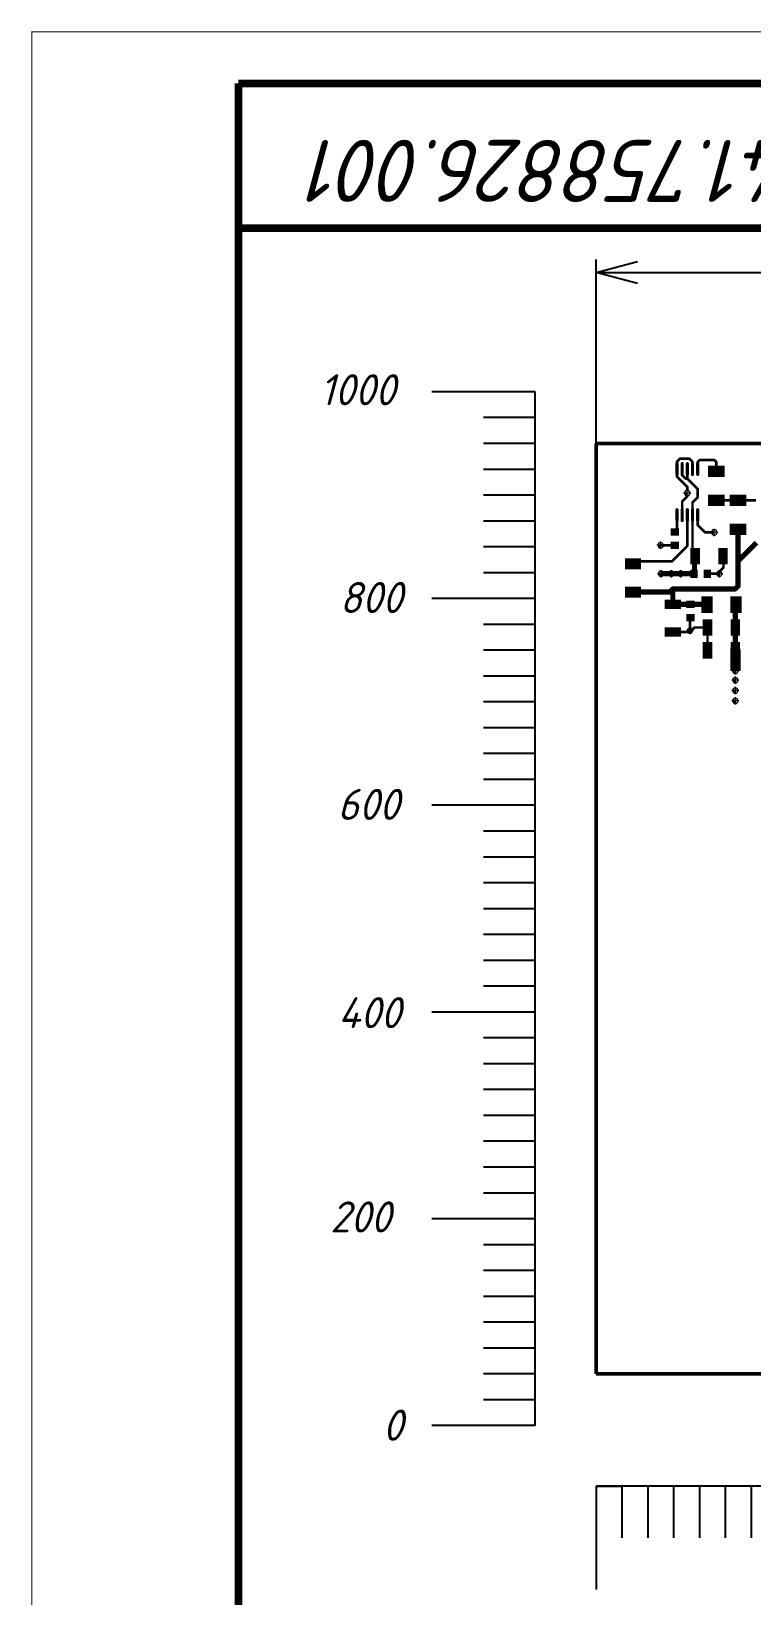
# Paper-space layout 'Лист1' of a CAD drawing. Header units: millimetres. Extents: x 0 to 420, y 0 to 297.
# Drawn here: x 0 to 69.7, y 145.7 to 297.1 of the extents above; entities that cross this region are included whole.
import ezdxf

# ---------------------------------------------------------------- set-up
doc = ezdxf.new("R2010")
doc.units = ezdxf.units.MM
for name, color, linetype in [('Mechanical13', 56, 'Continuous'), ('Mechanical3', 76, 'Continuous'), ('PDF _Геометрия', 7, 'Continuous'), ('PDF _Сплошная заливка', 7, 'Continuous'), ('Sheet', 255, 'Continuous'), ('TopLayer', 1, 'Continuous')]:
    doc.layers.add(name, color=color, linetype=linetype)
doc.styles.add('Gost', font='gost_type_0.ttf')
doc.styles.add('GOST-2.304_Type-B_italic', font='GOST Common Italic.ttf')
doc.styles.get("Standard").update_dxf_attribs({"font": 'arial.ttf'})
doc.dimstyles.new('ISO-25', dxfattribs={"dimtxt": 2.5, "dimasz": 2.5, "dimexe": 1.25, "dimexo": 0.625, "dimtad": 1, "dimtxsty": 'Standard', "dimcen": 2.5, "dimadec": 0, "dimazin": 0, "dimtfac": 1, "dimtmove": 0, "dimatfit": 3, "dimfxl": 1, "dimarcsym": 0})

# ---------------------------------------------------------------- blocks, each defined once
blk = doc.blocks.new('_Open30')
at = {"color": 0, "linetype": 'ByBlock', "lineweight": -2}
for p, q in [((-1, 0.26794919), (0, 0)), ((0, 0), (-1, -0.26794919)), ((0, 0), (-1, 0))]:
    blk.add_line(p, q, dxfattribs=at)
blk = doc.blocks.new('*D15')
at = {"color": 0, "lineweight": -2, "transparency": 16777216}
for p, q in [((54.67190399556716, 257.1826068531029), (54.67190399556716, 274.9766729027793)), ((174.6719027555672, 257.1826068531029), (174.6719027555672, 274.9766729027793)), ((58.67190399556716, 273.7266729027793), (170.6719027555672, 273.7266729027793))]:
    blk.add_line(p, q, dxfattribs=at)
at = {"layer": 'Defpoints', "color": 0, "lineweight": 50, "transparency": 16777216}
for p in [(174.6719027555672, 273.7266729027793), (54.67190399556716, 257.1826068531029), (174.6719027555672, 257.1826068531029)]:
    blk.add_point(p, dxfattribs=at)
at = {"color": 0, "lineweight": -2, "transparency": 16777216, "xscale": 4, "yscale": 4, "zscale": 4, "rotation": 180}
blk.add_blockref('_Open30', (54.67190399556716, 273.7266729027793), dxfattribs=at)
at = {"color": 0, "lineweight": -2, "transparency": 16777216, "xscale": 4, "yscale": 4, "zscale": 4}
blk.add_blockref('_Open30', (174.6719027555672, 273.7266729027793), dxfattribs=at)
at = {"color": 0, "transparency": 16777216, "insert": (112.0652147113842, 276.1487026057496), "char_height": 3, "attachment_point": 5, "style": 'GOST-2.304_Type-B_italic'}
blk.add_mtext('120{\\fGOST type B|b0|i1|c204|p34;\\C0;%%P0,1}', dxfattribs=at)

psp = doc.layouts.new('Лист1')

# ---------------------------------------------------------------- hatches: boundary and pattern name
at = {"layer": 'PDF _Сплошная заливка', "transparency": 33554559}
for points in [[(63.22454457905224, 252.3850139967585, 0.1989561128146472), (63.30145032080281, 252.1993818806216), (63.30145032081737, 252.1993818806252, 0.1988800818218835), (63.48704715907343, 252.1225114166639), (63.48704715907343, 252.1225114167262), (63.48704715907343, 252.1225114167262), (63.48704715907343, 252.3850139967585), (63.48704715907343, 252.3850139967585)], [(65.8399609429764, 248.5851954880977, 0.4142084406750351), (66.10246352300487, 248.3226929080433), (66.10246352300487, 248.3226929080654), (66.10246352300487, 248.3226929080654), (66.10246352300487, 248.5851954880977), (66.10246352300487, 248.5851954880977)], [(60.64603642272027, 247.3375038976781, 0.1989561126035285), (60.72294216444902, 247.151871781512), (60.7229421644854, 247.1518717815447, 0.1988800818772478), (60.90853900275647, 247.075001317759), (60.90853900275647, 247.0750013176457), (60.90853900275647, 247.0750013176457), (60.90853900275647, 247.3375038976781), (60.90853900275647, 247.3375038976781)], [(60.69376737161724, 244.5851973308634, 0.4142362713237892), (60.95623467379096, 244.3226947508199), (60.95623467379096, 244.3226947508308), (60.95623467379096, 244.3226947508308), (60.95623467379096, 244.5851973308634), (60.95623467379096, 244.5851973308634)], [(61.69375368173883, 244.5851973308634, 0.1988478172097947), (61.7706241456051, 244.3995652147044), (61.7706241456342, 244.3995652147337, 0.1988478175548578), (61.95625626176002, 244.3226947507869), (61.95625626176002, 244.3226947508308), (61.95625626176002, 244.3226947508308), (61.95625626176002, 244.5851973308634), (61.95625626176002, 244.5851973308634)], [(62.5937625275526, 244.5851973308634, 0.4142588360046695), (62.85626510758152, 244.3226947508601), (62.85626510758152, 244.3226947508308), (62.85626510758152, 244.3226947508308), (62.85626510758152, 244.5851973308634), (62.85626510758152, 244.5851973308634)], [(66.33995409803333, 244.5851980364203, 0.1989561131583393), (66.41685983976163, 244.3995659202612), (66.41685983979846, 244.3995659202906, 0.1988800818964838), (66.6024566780618, 244.3226954564243), (66.6024566780618, 244.3226954563913), (66.6024566780618, 244.3226954563913), (66.6024566780618, 244.5851980364203), (66.6024566780618, 244.5851980364203)], [(63.49377137336683, 239.0851682027892, 0.4142084406154302), (63.75627395340302, 238.8226656227494), (63.75627395340302, 238.8226656227569), (63.75627395340302, 238.8226656227569), (63.75627395340302, 239.0851682027892), (63.75627395340302, 239.0851682027892)], [(67.88618284185327, 235.1851873738296, 0.4142588363678122), (68.14868542187446, 234.922684793768), (68.14868542187446, 234.9226847937975), (68.14868542187446, 234.9226847937975), (68.14868542187446, 235.1851873738296), (68.14868542187446, 235.1851873738296)], [(67.88618284185327, 234.2851552446255, 0.4142084405502877), (68.14868542187446, 234.0226526646916), (68.14868542187446, 234.0226526645929), (68.14868542187446, 234.0226526645929), (68.14868542187446, 234.2851552446255), (68.14868542187446, 234.2851552446255)], [(67.88618284185327, 233.2851710511859, 0.4142588364359393), (68.14868542187446, 233.0226684711279), (68.14868542187446, 233.022668471157), (68.14868542187446, 233.022668471157), (68.14868542187446, 233.2851710511859), (68.14868542187446, 233.2851710511859)], [(67.88618284185327, 232.2851512271095, 0.1988800819462902), (67.96305330574864, 232.0995543888421), (67.96305330574864, 232.0995543888421, 0.1990065127922645), (68.14868542187446, 232.0226486470515), (68.14868542187446, 232.0226486470769), (68.14868542187446, 232.0226486470769), (68.14868542187446, 232.2851512271095), (68.14868542187446, 232.2851512271095)]]:
    psp.add_hatch(color=7, dxfattribs=at).paths.add_polyline_path(points)

# ---------------------------------------------------------------- linework, layer by layer
for p, q in [((48.76009265022958, 262.1826088931027), (38.76009265022958, 262.1826088931027)), ((48.76009265022958, 257.1826088931027), (48.76009265022958, 262.1826088931027)), ((48.76009265022958, 259.6826088931027), (43.76009265022958, 259.6826088931027)), ((48.76009265022958, 257.1826088931027), (43.76009265022958, 257.182608893103)), ((48.76009265022958, 252.1826088931027), (48.76009265022958, 257.1826088931027)), ((48.76009265022958, 254.6826088931027), (43.76009265022958, 254.6826088931027)), ((48.76009265022958, 252.1826088931027), (43.76009265022958, 252.182608893103)), ((48.76009265022958, 247.1826088931027), (48.76009265022958, 252.1826088931027)), ((48.76009265022958, 249.6826088931027), (43.76009265022958, 249.6826088931027)), ((48.76009265022958, 247.1826088931027), (43.76009265022958, 247.1826088931027)), ((48.76009265022958, 242.1826088931027), (48.76009265022958, 247.1826088931027)), ((48.76009265022958, 244.6826088931027), (43.76009265022958, 244.6826088931027)), ((48.76009265022958, 242.1826088931027), (38.76009265022958, 242.1826088931027)), ((48.76009265022958, 237.1826088931027), (48.76009265022958, 242.1826088931027)), ((48.76009265022958, 239.6826088931027), (43.76009265022958, 239.682608893103)), ((48.76009265022958, 237.1826088931027), (43.76009265022958, 237.1826088931027)), ((48.76009265022958, 232.1826088931027), (48.76009265022958, 237.1826088931027)), ((48.76009265022958, 234.6826088931027), (43.76009265022958, 234.682608893103)), ((48.76009265022958, 232.1826088931027), (43.76009265022958, 232.1826088931027)), ((48.76009265022958, 227.1826088931027), (48.76009265022958, 232.1826088931027)), ((48.76009265022958, 229.6826088931027), (43.76009265022958, 229.6826088931027)), ((48.76009265022958, 227.1826088931027), (43.76009265022958, 227.1826088931027)), ((48.76009265022958, 222.1826088931027), (48.76009265022958, 227.1826088931027)), ((48.76009265022958, 224.6826088931027), (43.76009265022958, 224.6826088931027)), ((48.76009265022958, 222.1826088931027), (38.76009265022958, 222.1826088931027)), ((48.76009265022958, 217.1826088931027), (48.76009265022958, 222.1826088931027)), ((48.76009265022958, 219.6826088931027), (43.76009265022958, 219.6826088931027)), ((48.76009265022958, 217.1826088931027), (43.76009265022958, 217.182608893103)), ((48.76009265022958, 212.1826088931027), (48.76009265022958, 217.1826088931027)), ((48.76009265022958, 214.6826088931027), (43.76009265022958, 214.6826088931027)), ((48.76009265022958, 212.1826088931027), (43.76009265022958, 212.182608893103)), ((48.76009265022958, 207.1826088931027), (48.76009265022958, 212.1826088931027)), ((48.76009265022958, 209.6826088931027), (43.76009265022958, 209.6826088931027)), ((48.76009265022958, 207.1826088931027), (43.76009265022958, 207.1826088931027)), ((48.76009265022958, 202.1826088931027), (48.76009265022958, 207.1826088931027)), ((48.76009265022958, 204.6826088931027), (43.76009265022958, 204.6826088931027)), ((48.76009265022958, 202.1826088931027), (38.76009265022958, 202.1826088931027)), ((48.76009265022958, 197.1826088931027), (48.76009265022958, 202.1826088931027)), ((48.76009265022958, 199.6826088931027), (43.76009265022958, 199.6826088931027)), ((48.76009265022958, 197.1826088931027), (43.76009265022958, 197.1826088931027)), ((48.76009265022958, 192.1826088931027), (48.76009265022958, 197.1826088931027)), ((48.76009265022958, 194.6826088931027), (43.76009265022958, 194.682608893103)), ((48.76009265022958, 192.1826088931027), (43.76009265022958, 192.1826088931027)), ((48.76009265022958, 187.1826088931027), (48.76009265022958, 192.1826088931027)), ((48.76009265022958, 189.6826088931027), (43.76009265022958, 189.682608893103)), ((48.76009265022958, 187.1826088931027), (43.76009265022958, 187.1826088931027)), ((48.76009265022958, 182.1826088931027), (48.76009265022958, 187.1826088931027)), ((48.76009265022958, 184.6826088931027), (43.76009265022958, 184.6826088931027)), ((48.76009265022958, 182.1826088931027), (38.76009265022958, 182.1826088931027)), ((48.76009265022958, 177.1826088931027), (48.76009265022958, 182.1826088931027)), ((48.76009265022958, 179.6826088931027), (43.76009265022958, 179.6826088931027)), ((48.76009265022958, 177.1826088931027), (43.76009265022958, 177.1826088931027)), ((48.76009265022958, 172.1826088931027), (48.76009265022958, 177.1826088931027)), ((48.76009265022958, 174.6826088931027), (43.76009265022958, 174.6826088931027)), ((48.76009265022958, 172.1826088931027), (43.76009265022958, 172.1826088931027)), ((48.76009265022958, 167.1826088931027), (48.76009265022958, 172.1826088931027)), ((48.76009265022958, 169.6826088931027), (43.76009265022958, 169.6826088931027)), ((48.76009265022958, 167.1826088931027), (43.76009265022958, 167.1826088931027)), ((48.76009265022958, 162.1826088931027), (48.76009265022958, 167.1826088931027)), ((48.76009265022958, 164.6826088931027), (43.76009265022958, 164.6826088931027)), ((48.76009265022958, 162.1826088931027), (38.76009265022958, 162.1826088931027)), ((59.67190399556716, 156.335738830443), (54.67190399556716, 156.335738830443)), ((54.67190399556716, 156.335738830443), (54.67190399556716, 151.335738830443)), ((54.67190399556716, 156.335738830443), (55.17190399556716, 156.335738830443)), ((54.67190399556716, 156.335738830443), (57.17190399556716, 156.335738830443)), ((57.17190399556716, 156.335738830443), (57.17190399556739, 151.335738830443)), ((64.67190399556716, 156.335738830443), (59.67190399556716, 156.335738830443)), ((59.67190399556716, 156.335738830443), (59.67190399556739, 151.335738830443)), ((62.17190399556716, 156.335738830443), (62.17190399556739, 151.335738830443)), ((69.67190399556716, 156.335738830443), (64.67190399556716, 156.335738830443)), ((64.67190399556716, 156.335738830443), (64.67190399556739, 151.335738830443)), ((67.17190399556716, 156.335738830443), (67.17190399556739, 151.335738830443)), ((74.67190399556716, 156.335738830443), (69.67190399556716, 156.335738830443)), ((69.67190399556716, 156.335738830443), (69.67190399556739, 151.335738830443)), ((54.67190399556716, 151.335738830443), (54.67190399556716, 146.335738830443))]:
    psp.add_line(p, q)
at = {"lineweight": 50}
for p, q in [((74.67190463556722, 257.1828557731029), (54.67165507556706, 257.1826068531029)), ((54.67190399556716, 257.1823579331028), (54.67190399556716, 167.1828579731032)), ((54.67190399556716, 167.1828579731032), (74.67215355556709, 167.1826090531031))]:
    psp.add_line(p, q, dxfattribs=at)
at = {"layer": 'Mechanical13', "lineweight": 20, "const_width": 0.00050038}
psp.add_lwpolyline([(54.67165507556706, 167.1826090531031, 1), (54.67215291556727, 167.1826090531031, 1)], format="xyb", close=True, dxfattribs=at)
psp.add_lwpolyline([(54.67165507556706, 167.1826090531031, 1), (54.67215291556727, 167.1826090531031, 1)], format="xyb", close=True, dxfattribs=at)
at = {"layer": 'Mechanical3'}
for p, q in [((48.76009265022958, 162.1826088931027), (38.76009265022958, 162.1826088931027)), ((54.67190399556716, 156.335738830443), (54.67190399556716, 151.335738830443))]:
    psp.add_line(p, q, dxfattribs=at)
at = {"layer": 'PDF _Геометрия', "lineweight": 9}
for points in [[(63.48690604762396, 252.0350223160065), (63.48690604762396, 252.7349351217824)], [(63.83721522914129, 252.3849787188963), (63.13694964473052, 252.3849787188963)], [(66.45263159307274, 248.5851602102355), (65.75236600866197, 248.5851602102355)], [(66.10232241156314, 248.2352038073493), (66.10232241156314, 248.9351166131216)], [(61.2586717949614, 247.3375391755405), (60.55840621055108, 247.3375391755405)], [(60.90871539206069, 246.9875827726471), (60.90871539206069, 247.6874955784267)], [(61.30629691027184, 244.585303164454), (60.60638410448496, 244.585303164454)], [(60.95634050738568, 244.2353467615605), (60.95634050738568, 244.9352595673438)], [(62.30642433182788, 244.585303164454), (61.60615874742439, 244.585303164454)], [(61.95611515031055, 244.2353467615605), (61.95611515031055, 244.9352595673438)], [(63.20636262192443, 244.585303164454), (62.50609703751411, 244.585303164454)], [(62.85640621903826, 244.2353467615605), (62.85640621903826, 244.9352595673438)], [(66.9525189145354, 244.5853038700109), (66.25260610876308, 244.5853038700109)], [(66.60256251164924, 244.2353474671211), (66.60256251164924, 244.9352602729007)], [(63.75634450912753, 238.7351412441747), (63.75634450912753, 239.435054049947)], [(64.1063009120137, 239.0850976470608), (63.40638810623409, 239.0850976470608)], [(68.49874765835534, 235.185046262377), (67.79883485258301, 235.185046262377)], [(68.14879125546918, 234.8350898594908), (68.14879125546918, 235.5350026652704)], [(68.14879125546918, 233.9350224524201), (68.14879125546918, 234.6352880368304)], [(68.49874765835534, 234.2853316339445), (67.79883485258301, 234.2853316339445)], [(68.49874765835534, 233.2851004954614), (67.79883485258301, 233.2851004954614)], [(68.14879125546918, 232.9351440925752), (68.14879125546918, 233.6350568983476)], [(68.49874765835534, 232.285221782834), (67.79883485258301, 232.285221782834)], [(68.14879125546918, 231.9352653799406), (68.14879125546918, 232.6351781857238)]]:
    psp.add_lwpolyline(points, dxfattribs=at)
for points in [[(63.74972612842885, 252.3849787188963, 0.4140361064834009), (63.48690604762396, 252.6474460210809, 0.4143145160907989), (63.22443874539931, 252.3849787188963, 0.414314516115934), (63.48690604762396, 252.1225114167846, 0.414036106508295)], [(66.3647897137223, 248.5851602102355, 0.4143145161673626), (66.10232241156314, 248.8476275123326, 0.4143145161999526), (65.83985510935258, 248.5851602102355, 0.4143145162059972), (66.10232241156314, 248.3226929081311, 0.4143145161736592)], [(61.1711826942344, 247.3375391755405, 0.4138105735957089), (60.90871539206069, 247.6000064777618, 0.4140361065843737), (60.6458953112417, 247.3375391755405, 0.4140361066863111), (60.90871539206069, 247.0750718733705, 0.4138105735095525)], [(61.21880780954484, 244.585303164454, 0.4143145162380837), (60.95634050738568, 244.8477704666459, 0.4143145162182372), (60.69387320513874, 244.585303164454, 0.4143145159395351), (60.95634050738568, 244.3228358622473, 0.4143145159591294)], [(62.21858245248427, 244.585303164454, 0.4143145160959874), (61.95611515031055, 244.8477704666971, 0.4143145159987208), (61.69364784816594, 244.585303164454, 0.4143145160963397), (61.95611515031055, 244.3228358622912, 0.4143145160054202)], [(63.11887352119743, 244.585303164454, 0.4143145159906111), (62.85640621903826, 244.8477704666059, 0.414036106529015), (62.59358613820427, 244.585303164454, 0.414036106626637), (62.85640621903826, 244.322835862346, 0.4143145160882804)], [(66.86502981381568, 244.5853038700109, 0.4143145161323549), (66.60256251164924, 244.847771172181, 0.4143145160421909), (66.34009520947552, 244.5853038700109, 0.4143145162360686), (66.60256251164924, 244.3228365678517, 0.4143145159496596)], [(64.01881181129397, 239.0850976470608, 0.4143145160690387), (63.75634450912753, 239.3475649492054, 0.4143145162619089), (63.49387720694654, 239.0850976470608, 0.4143145161162363), (63.75634450912753, 238.8226303449383, 0.4143145159232653)], [(68.41125855762834, 235.185046262377, 0.4143145163652699), (68.14879125546918, 235.4475135645212, 0.4143145161576913), (67.88632395335367, 235.185046262377, 0.4143145159654761), (68.14879125546918, 234.9225789602028, 0.4143145161727526)], [(68.41125855762834, 234.2853316339445, 0.4138105736074713), (68.14879125546918, 234.5477989361439, 0.4138105735884706), (67.88632395333912, 234.2853316339445, 0.4140361065483322), (68.14879125546918, 234.022511553253, 0.4140361063793484)], [(68.41125855762834, 233.2851004954614, 0.4143145162646291), (68.14879125546918, 233.5475677975692, 0.4143145160570502), (67.88632395331729, 233.2851004954614, 0.4143145162882528), (68.14879125546918, 233.0226331933022, 0.4143145161191578)], [(68.41125855762834, 232.285221782834, 0.4143145162554111), (68.14879125546918, 232.5476890850443, 0.4143145162361691), (67.88632395335367, 232.285221782834, 0.4143145160725647), (68.14879125546918, 232.022754480558, 0.4143145160917559)]]:
    psp.add_lwpolyline(points, format="xyb", close=True, dxfattribs=at)
at = {"layer": 'Sheet'}
for points, const_width in [([(0.04953438411666866, 297.0072087347623), (420.0072009441167, 297.0072087347623), (420.0072009441167, 0.04952985476234062), (0.04953438411666866, 0.04952985476234062), (0.04953438411666866, 297.0072087347623)], 0.09906), ([(20.04953502411672, 5.007203454762248), (20.04953502411672, 292.0073584347624)], 0.7493), ([(20.0495451841166, 292.0073609747624), (415.0497584841166, 292.0073609747624)], 0.7493), ([(20.0495451841166, 278.0073534147623), (90.04953472411671, 278.0073534147623)], 0.7493)]:
    psp.add_lwpolyline(points, dxfattribs=dict(at, const_width=const_width))
at = {"layer": 'TopLayer', "lineweight": 20}
for points, const_width in [([(62.50260207556721, 255.4313073331029), (62.78140517556722, 255.710110433103)], 0.2499995), ([(62.78140517556722, 255.710110433103), (63.69935355556709, 255.710110433103)], 0.2499995), ([(63.69935355556709, 255.710110433103), (63.97760293556712, 255.4318610531029)], 0.2499995), ([(62.50260207556721, 254.1851096731029), (62.50260207556721, 255.235110113103)], 0.2999994), ([(62.50260207556721, 254.710109893103), (62.50260207556721, 255.4313073331029)], 0.2499995), ([(62.50260207556721, 253.985107533103), (62.50260207556721, 254.710109893103)], 0.2499995), ([(63.0026010755671, 254.1851096731029), (63.0026010755671, 255.235110113103)], 0.2999994), ([(63.0026010755671, 254.1215029931029), (63.0026010755671, 254.710109893103)], 0.2499995), ([(63.0026010755671, 254.1215029931029), (63.33899613556719, 253.7851079331031)], 0.2499995), ([(63.50260261556718, 254.1851096731029), (63.50260261556718, 255.235110113103)], 0.2999994), ([(63.50260261556718, 253.7851079331031), (63.50260261556718, 254.710109893103)], 0.2499995), ([(64.00260161556707, 254.1851096731029), (64.00260161556707, 255.235110113103)], 0.2999994), ([(63.97760293556712, 254.7351085731029), (63.97760293556712, 255.4318610531029)], 0.2499995), ([(63.97760293556712, 254.7351085731029), (64.00260161556707, 254.710109893103)], 0.2499995), ([(64.50260315556716, 254.1851096731029), (64.50260315556716, 255.235110113103)], 0.2999994), ([(64.50260315556716, 255.3851098131029), (64.70260275556711, 255.5851094131031)], 0.2499995), ([(64.50260315556716, 254.710109893103), (64.50260315556716, 255.3851098131029)], 0.2499995), ([(64.70260275556711, 255.5851094131031), (66.10260249556723, 255.5851094131031)], 0.2499995), ([(66.10260249556723, 255.5851094131031), (66.30260209556718, 255.3851098131029)], 0.2499995), ([(66.30260209556718, 254.4879056131031), (66.30260209556718, 255.3851098131029)], 0.2499995), ([(62.50260207556721, 253.985107533103), (63.50260261556718, 252.985106993103)], 0.2499995), ([(63.33899613556719, 253.7851079331031), (63.50260261556718, 253.7851079331031)], 0.2499995), ([(63.50260261556718, 253.7851079331031), (64.50260315556716, 252.7851073931029)], 0.2499995), ([(63.50260261556718, 252.6275255615915), (63.50260261556718, 252.985106993103)], 0.2499995), ([(64.50260315556716, 251.985111533103), (64.50260315556716, 252.7851073931029)], 0.2499995), ([(63.0026010755671, 251.5851072531029), (63.50260261556718, 252.085108793103)], 0.2499995), ([(63.0026010755671, 250.2601086331031), (63.0026010755671, 251.5851072531029)], 0.2499995), ([(63.50260261556718, 252.085108793103), (63.50260261556718, 252.1476080331031)], 0.2499995), ([(64.00260161556707, 251.4851099931029), (64.50260315556716, 251.985111533103)], 0.2499995), ([(64.00260161556707, 250.2601086331031), (64.00260161556707, 251.4851099931029)], 0.2499995), ([(66.30260209556718, 251.6823130531029), (70.15210671556724, 251.6823130531029)], 0.2499995), ([(62.50260207556721, 249.735108413103), (62.50260207556721, 250.7851088531029)], 0.2999994), ([(62.50260207556721, 248.7328091731031), (62.50260207556721, 250.2601086331031)], 0.2499995), ([(63.0026010755671, 249.735108413103), (63.0026010755671, 250.7851088531029)], 0.2999994), ([(63.50260261556718, 249.735108413103), (63.50260261556718, 250.7851088531029)], 0.2999994), ([(63.50260261556718, 247.2851082331031), (63.50260261556718, 250.2601086331031)], 0.2499995), ([(64.00260161556707, 249.735108413103), (64.00260161556707, 250.7851088531029)], 0.2999994), ([(64.00260161556707, 246.3313077531029), (64.00260161556707, 250.2601086331031)], 0.2499995), ([(64.50260315556716, 249.735108413103), (64.50260315556716, 250.7851088531029)], 0.2999994), ([(64.50260315556716, 249.2851067731031), (64.50260315556716, 250.2601086331031)], 0.2499995), ([(62.40260227556723, 248.6328093731029), (62.50260207556721, 248.7328091731031)], 0.2499995), ([(64.50260315556716, 249.2851067731031), (65.2026042955672, 248.585105633103)], 0.2499995), ([(65.2026042955672, 248.585105633103), (66.10260249556723, 248.585105633103)], 0.2499995), ([(68.4026029755671, 245.885108493103), (68.4026029755671, 248.8823135731029)], 0.499999), ([(60.90870381556715, 247.3374093731029), (62.30260247556726, 247.3374093731029)], 0.2499995), ([(62.00260307556709, 245.785108693103), (63.50260261556718, 247.2851082331031)], 0.2499995), ([(68.50260023556712, 245.885108493103), (70.20260191556713, 247.585110173103)], 0.499999), ([(58.25640279556706, 245.5567093531029), (58.48480213556718, 245.785108693103)], 0.2499995), ([(58.48480213556718, 245.785108693103), (62.00260307556709, 245.785108693103)], 0.2499995), ([(64.20260121556726, 244.5851085531031), (64.20260121556726, 246.2389076331031)], 0.499999), ([(66.40260189556716, 244.5851085531031), (67.00260069556725, 245.1851073531029)], 0.2499995), ([(66.64880155556716, 246.2851076931029), (67.00260069556725, 245.931308553103)], 0.2499995), ([(67.00260069556725, 245.1851073531029), (67.00260069556725, 245.931308553103)], 0.2499995), ([(68.4026029755671, 243.3851084131029), (68.4026029755671, 245.885108493103)], 0.499999), ([(68.4026029755671, 245.885108493103), (68.50260023556712, 245.885108493103)], 0.2499995), ([(60.95640247556707, 244.5851085531031), (61.95640301556705, 244.5851085531031)], 0.499999), ([(61.95640301556705, 244.5851085531031), (62.85640375556704, 244.5851085531031)], 0.499999), ([(62.85640375556704, 244.5851085531031), (64.1549025555671, 244.5851085531031)], 0.499999), ([(65.29800161556705, 244.5851085531031), (66.40260189556716, 244.5851085531031)], 0.2499995), ([(58.25640279556706, 242.813509353103), (61.80260347556714, 242.813509353103)], 0.499999), ([(61.80260347556714, 242.813509353103), (62.10260287556707, 243.1135087531029)], 0.499999), ([(62.10260287556707, 241.6313095331029), (62.10260287556707, 243.1135087531029)], 0.499999), ([(62.10260287556707, 243.1135087531029), (68.13100331556711, 243.1135087531029)], 0.499999), ([(68.13100331556711, 243.1135087531029), (68.4026029755671, 243.3851084131029)], 0.499999), ([(62.10410147556718, 241.632808133103), (63.80260201556712, 241.632808133103)], 0.499999), ([(62.10260287556707, 241.6313095331029), (62.10410147556718, 241.632808133103)], 0.2499995), ([(63.80260201556712, 241.632808133103), (65.34930961556711, 241.632808133103)], 0.499999), ([(65.34930961556711, 241.632808133103), (65.39700827556726, 241.5851094731029)], 0.2499995), ([(68.14880109556725, 241.5313097331029), (68.20260083556718, 241.5851094731029)], 0.499999), ([(68.14880109556725, 239.385108793103), (68.14880109556725, 241.5313097331029)], 0.499999), ([(63.75640195556707, 240.291208073103), (63.80260201556712, 240.3374081331031)], 0.2499995), ([(63.75640195556707, 238.938909533103), (63.75640195556707, 240.291208073103)], 0.2499995), ([(63.75640195556707, 238.938909533103), (64.20260121556726, 239.385108793103)], 0.2499995), ([(64.20260121556726, 239.385108793103), (65.45640109556712, 239.385108793103)], 0.2499995), ([(65.45640109556712, 239.385108793103), (65.45640363556709, 239.385106253103)], 0.2499995), ([(65.45640363556709, 237.1851081131031), (65.45640363556709, 239.385106253103)], 0.2499995), ([(68.14880109556725, 237.185110653103), (68.14880109556725, 239.385108793103)], 0.499999), ([(62.10260287556707, 238.938909533103), (63.75640195556707, 238.938909533103)], 0.2499995), ([(68.14880363556722, 235.1851095731031), (68.14880363556722, 237.1851081131031)], 1.00000054), ([(68.14880109556725, 237.185110653103), (68.14880363556722, 237.1851081131031)], 0.499999)]:
    psp.add_lwpolyline(points, dxfattribs=dict(at, const_width=const_width))
for points, const_width in [([(62.71890593556714, 255.710110433103, 1), (62.84390441556707, 255.710110433103, 1)], 0.12499848), ([(62.71890593556714, 255.710110433103, 1), (62.84390441556707, 255.710110433103, 1)], 0.12499848), ([(63.63685431556723, 255.710110433103, 1), (63.76185279556717, 255.710110433103, 1)], 0.12499848), ([(63.63685431556723, 255.710110433103, 1), (63.76185279556717, 255.710110433103, 1)], 0.12499848), ([(62.42760349556715, 255.235110113103, 1), (62.57760065556704, 255.235110113103, 1)], 0.1499997), ([(62.42760349556715, 254.1851096731029, 1), (62.57760065556704, 254.1851096731029, 1)], 0.1499997), ([(62.44010283556713, 255.4313073331029, 1), (62.56510131556706, 255.4313073331029, 1)], 0.12499848), ([(62.44010283556713, 255.4313073331029, 1), (62.56510131556706, 255.4313073331029, 1)], 0.12499848), ([(62.44010283556713, 254.710109893103, 1), (62.56510131556706, 254.710109893103, 1)], 0.12499848), ([(62.44010283556713, 254.710109893103, 1), (62.56510131556706, 254.710109893103, 1)], 0.12499848), ([(62.92760249556704, 255.235110113103, 1), (63.07759965556716, 255.235110113103, 1)], 0.1499997), ([(62.92760249556704, 254.1851096731029, 1), (63.07759965556716, 254.1851096731029, 1)], 0.1499997), ([(62.94010183556725, 254.710109893103, 1), (63.06510031556718, 254.710109893103, 1)], 0.12499848), ([(62.94010183556725, 254.1215029931029, 1), (63.06510031556718, 254.1215029931029, 1)], 0.12499848), ([(62.94010183556725, 254.1215029931029, 1), (63.06510031556718, 254.1215029931029, 1)], 0.12499848), ([(63.42760403556713, 255.235110113103, 1), (63.57760119556724, 255.235110113103, 1)], 0.1499997), ([(63.42760403556713, 254.1851096731029, 1), (63.57760119556724, 254.1851096731029, 1)], 0.1499997), ([(63.44010337556711, 254.710109893103, 1), (63.56510185556726, 254.710109893103, 1)], 0.12499848), ([(63.92760303556724, 255.235110113103, 1), (64.07760019556713, 255.235110113103, 1)], 0.1499997), ([(63.92760303556724, 254.1851096731029, 1), (64.07760019556713, 254.1851096731029, 1)], 0.1499997), ([(63.91510369556727, 255.4318610531029, 1), (64.0401021755672, 255.4318610531029, 1)], 0.12499848), ([(63.91510369556727, 255.4318610531029, 1), (64.0401021755672, 255.4318610531029, 1)], 0.12499848), ([(63.91510369556727, 254.7351085731029, 1), (64.0401021755672, 254.7351085731029, 1)], 0.12499848), ([(63.91510369556727, 254.7351085731029, 1), (64.0401021755672, 254.7351085731029, 1)], 0.12499848), ([(63.94010237556722, 254.710109893103, 1), (64.06510085556715, 254.710109893103, 1)], 0.12499848), ([(64.4276045755671, 255.235110113103, 1), (64.57760173556721, 255.235110113103, 1)], 0.1499997), ([(64.4276045755671, 254.1851096731029, 1), (64.57760173556721, 254.1851096731029, 1)], 0.1499997), ([(64.44010391556708, 255.3851098131029, 1), (64.56510239556724, 255.3851098131029, 1)], 0.12499848), ([(64.44010391556708, 255.3851098131029, 1), (64.56510239556724, 255.3851098131029, 1)], 0.12499848), ([(64.44010391556708, 254.710109893103, 1), (64.56510239556724, 254.710109893103, 1)], 0.12499848), ([(64.64010351556726, 255.5851094131031, 1), (64.76510199556719, 255.5851094131031, 1)], 0.12499848), ([(64.64010351556726, 255.5851094131031, 1), (64.76510199556719, 255.5851094131031, 1)], 0.12499848), ([(66.04010325556715, 255.5851094131031, 1), (66.16510173556708, 255.5851094131031, 1)], 0.12499848), ([(66.04010325556715, 255.5851094131031, 1), (66.16510173556708, 255.5851094131031, 1)], 0.12499848), ([(66.2401028555671, 255.3851098131029, 1), (66.36510133556726, 255.3851098131029, 1)], 0.12499848), ([(66.2401028555671, 255.3851098131029, 1), (66.36510133556726, 255.3851098131029, 1)], 0.12499848), ([(66.2401028555671, 254.4879056131031, 1), (66.36510133556726, 254.4879056131031, 1)], 0.12499848), ([(62.44010283556713, 253.985107533103, 1), (62.56510131556706, 253.985107533103, 1)], 0.12499848), ([(62.44010283556713, 253.985107533103, 1), (62.56510131556706, 253.985107533103, 1)], 0.12499848), ([(63.27649689556711, 253.7851079331031, 1), (63.40149537556727, 253.7851079331031, 1)], 0.12499848), ([(63.27649689556711, 253.7851079331031, 1), (63.40149537556727, 253.7851079331031, 1)], 0.12499848), ([(63.44010337556711, 253.7851079331031, 1), (63.56510185556726, 253.7851079331031, 1)], 0.12499848), ([(63.44010337556711, 253.7851079331031, 1), (63.56510185556726, 253.7851079331031, 1)], 0.12499848), ([(63.44010337556711, 253.7851079331031, 1), (63.56510185556726, 253.7851079331031, 1)], 0.12499848), ([(63.44010337556711, 252.985106993103, 1), (63.56510185556726, 252.985106993103, 1)], 0.12499848), ([(63.44010337556711, 252.985106993103, 1), (63.56510185556726, 252.985106993103, 1)], 0.12499848), ([(64.44010391556708, 252.7851073931029, 1), (64.56510239556724, 252.7851073931029, 1)], 0.12499848), ([(64.44010391556708, 252.7851073931029, 1), (64.56510239556724, 252.7851073931029, 1)], 0.12499848), ([(62.94010183556725, 251.5851072531029, 1), (63.06510031556718, 251.5851072531029, 1)], 0.12499848), ([(62.94010183556725, 251.5851072531029, 1), (63.06510031556718, 251.5851072531029, 1)], 0.12499848), ([(63.44010337556711, 252.085108793103, 1), (63.56510185556726, 252.085108793103, 1)], 0.12499848), ([(63.94010237556722, 251.4851099931029, 1), (64.06510085556715, 251.4851099931029, 1)], 0.12499848), ([(63.94010237556722, 251.4851099931029, 1), (64.06510085556715, 251.4851099931029, 1)], 0.12499848), ([(64.44010391556708, 251.985111533103, 1), (64.56510239556724, 251.985111533103, 1)], 0.12499848), ([(64.44010391556708, 251.985111533103, 1), (64.56510239556724, 251.985111533103, 1)], 0.12499848), ([(66.2401028555671, 251.6823130531029, 1), (66.36510133556726, 251.6823130531029, 1)], 0.12499848), ([(62.42760349556715, 250.7851088531029, 1), (62.57760065556704, 250.7851088531029, 1)], 0.1499997), ([(62.42760349556715, 249.735108413103, 1), (62.57760065556704, 249.735108413103, 1)], 0.1499997), ([(62.44010283556713, 250.2601086331031, 1), (62.56510131556706, 250.2601086331031, 1)], 0.12499848), ([(62.92760249556704, 250.7851088531029, 1), (63.07759965556716, 250.7851088531029, 1)], 0.1499997), ([(62.92760249556704, 249.735108413103, 1), (63.07759965556716, 249.735108413103, 1)], 0.1499997), ([(62.94010183556725, 250.2601086331031, 1), (63.06510031556718, 250.2601086331031, 1)], 0.12499848), ([(63.42760403556713, 250.7851088531029, 1), (63.57760119556724, 250.7851088531029, 1)], 0.1499997), ([(63.42760403556713, 249.735108413103, 1), (63.57760119556724, 249.735108413103, 1)], 0.1499997), ([(63.44010337556711, 250.2601086331031, 1), (63.56510185556726, 250.2601086331031, 1)], 0.12499848), ([(63.92760303556724, 250.7851088531029, 1), (64.07760019556713, 250.7851088531029, 1)], 0.1499997), ([(63.92760303556724, 249.735108413103, 1), (64.07760019556713, 249.735108413103, 1)], 0.1499997), ([(63.94010237556722, 250.2601086331031, 1), (64.06510085556715, 250.2601086331031, 1)], 0.12499848), ([(63.94010237556722, 250.2601086331031, 1), (64.06510085556715, 250.2601086331031, 1)], 0.12499848), ([(64.4276045755671, 250.7851088531029, 1), (64.57760173556721, 250.7851088531029, 1)], 0.1499997), ([(64.4276045755671, 249.735108413103, 1), (64.57760173556721, 249.735108413103, 1)], 0.1499997), ([(64.44010391556708, 250.2601086331031, 1), (64.56510239556724, 250.2601086331031, 1)], 0.12499848), ([(62.34010303556715, 248.6328093731029, 1), (62.46510151556708, 248.6328093731029, 1)], 0.12499848), ([(62.44010283556713, 248.7328091731031, 1), (62.56510131556706, 248.7328091731031, 1)], 0.12499848), ([(62.44010283556713, 248.7328091731031, 1), (62.56510131556706, 248.7328091731031, 1)], 0.12499848), ([(64.44010391556708, 249.2851067731031, 1), (64.56510239556724, 249.2851067731031, 1)], 0.12499848), ([(64.44010391556708, 249.2851067731031, 1), (64.56510239556724, 249.2851067731031, 1)], 0.12499848), ([(65.14010505556712, 248.585105633103, 1), (65.26510353556705, 248.585105633103, 1)], 0.12499848), ([(65.14010505556712, 248.585105633103, 1), (65.26510353556705, 248.585105633103, 1)], 0.12499848), ([(68.27760449556718, 248.8823135731029, 1), (68.52760145556726, 248.8823135731029, 1)], 0.2499995), ([(62.24010323556718, 247.3374093731029, 1), (62.36510171556711, 247.3374093731029, 1)], 0.12499848), ([(63.44010337556711, 247.2851082331031, 1), (63.56510185556726, 247.2851082331031, 1)], 0.12499848), ([(63.44010337556711, 247.2851082331031, 1), (63.56510185556726, 247.2851082331031, 1)], 0.12499848), ([(58.1939035555672, 245.5567093531029, 1), (58.31890203556713, 245.5567093531029, 1)], 0.12499848), ([(58.4223028955671, 245.785108693103, 1), (58.54730137556726, 245.785108693103, 1)], 0.12499848), ([(58.4223028955671, 245.785108693103, 1), (58.54730137556726, 245.785108693103, 1)], 0.12499848), ([(61.94010383556724, 245.785108693103, 1), (62.06510231556717, 245.785108693103, 1)], 0.12499848), ([(61.94010383556724, 245.785108693103, 1), (62.06510231556717, 245.785108693103, 1)], 0.12499848), ([(63.94010237556722, 246.3313077531029, 1), (64.06510085556715, 246.3313077531029, 1)], 0.12499848), ([(64.0776027355671, 246.2389076331031, 1), (64.32759969556719, 246.2389076331031, 1)], 0.2499995), ([(66.58630231556708, 246.2851076931029, 1), (66.71130079556724, 246.2851076931029, 1)], 0.12499848), ([(66.94010145556717, 245.931308553103, 1), (67.0650999355671, 245.931308553103, 1)], 0.12499848), ([(66.94010145556717, 245.931308553103, 1), (67.0650999355671, 245.931308553103, 1)], 0.12499848), ([(66.94010145556717, 245.1851073531029, 1), (67.0650999355671, 245.1851073531029, 1)], 0.12499848), ([(66.94010145556717, 245.1851073531029, 1), (67.0650999355671, 245.1851073531029, 1)], 0.12499848), ([(68.27760449556718, 245.885108493103, 1), (68.52760145556726, 245.885108493103, 1)], 0.2499995), ([(68.27760449556718, 245.885108493103, 1), (68.52760145556726, 245.885108493103, 1)], 0.2499995), ([(68.37760175556718, 245.885108493103, 1), (68.62759871556705, 245.885108493103, 1)], 0.2499995), ([(68.34010373556725, 245.885108493103, 1), (68.46510221556719, 245.885108493103, 1)], 0.12499848), ([(68.44010099556726, 245.885108493103, 1), (68.5650994755672, 245.885108493103, 1)], 0.12499848), ([(61.83140453556712, 244.5851085531031, 1), (62.08140149556721, 244.5851085531031, 1)], 0.2499995), ([(61.83140453556712, 244.5851085531031, 1), (62.08140149556721, 244.5851085531031, 1)], 0.2499995), ([(62.73140527556711, 244.5851085531031, 1), (62.9814022355672, 244.5851085531031, 1)], 0.2499995), ([(62.73140527556711, 244.5851085531031, 1), (62.9814022355672, 244.5851085531031, 1)], 0.2499995), ([(64.02990407556717, 244.5851085531031, 1), (64.27990103556726, 244.5851085531031, 1)], 0.2499995), ([(64.0776027355671, 244.5851085531031, 1), (64.32759969556719, 244.5851085531031, 1)], 0.2499995), ([(65.2355023755672, 244.5851085531031, 1), (65.36050085556712, 244.5851085531031, 1)], 0.12499848), ([(66.34010265556708, 244.5851085531031, 1), (66.46510113556724, 244.5851085531031, 1)], 0.12499848), ([(66.34010265556708, 244.5851085531031, 1), (66.46510113556724, 244.5851085531031, 1)], 0.12499848), ([(58.13140431556712, 242.813509353103, 1), (58.38140127556721, 242.813509353103, 1)], 0.2499995), ([(61.67760499556721, 242.813509353103, 1), (61.92760195556707, 242.813509353103, 1)], 0.2499995), ([(61.67760499556721, 242.813509353103, 1), (61.92760195556707, 242.813509353103, 1)], 0.2499995), ([(61.97760439556714, 243.1135087531029, 1), (62.22760135556723, 243.1135087531029, 1)], 0.2499995), ([(61.97760439556714, 243.1135087531029, 1), (62.22760135556723, 243.1135087531029, 1)], 0.2499995), ([(61.97760439556714, 243.1135087531029, 1), (62.22760135556723, 243.1135087531029, 1)], 0.2499995), ([(68.00600483556718, 243.1135087531029, 1), (68.25600179556704, 243.1135087531029, 1)], 0.2499995), ([(68.00600483556718, 243.1135087531029, 1), (68.25600179556704, 243.1135087531029, 1)], 0.2499995), ([(68.27760449556718, 243.3851084131029, 1), (68.52760145556726, 243.3851084131029, 1)], 0.2499995), ([(68.27760449556718, 243.3851084131029, 1), (68.52760145556726, 243.3851084131029, 1)], 0.2499995), ([(61.97760439556714, 241.6313095331029, 1), (62.22760135556723, 241.6313095331029, 1)], 0.2499995), ([(61.97910299556725, 241.632808133103, 1), (62.22909995556711, 241.632808133103, 1)], 0.2499995), ([(62.04010363556722, 241.6313095331029, 1), (62.16510211556715, 241.6313095331029, 1)], 0.12499848), ([(62.0416022355671, 241.632808133103, 1), (62.16660071556726, 241.632808133103, 1)], 0.12499848), ([(63.67760353556719, 241.632808133103, 1), (63.92760049556728, 241.632808133103, 1)], 0.2499995), ([(63.67760353556719, 241.632808133103, 1), (63.92760049556728, 241.632808133103, 1)], 0.2499995), ([(65.22431113556718, 241.632808133103, 1), (65.47430809556727, 241.632808133103, 1)], 0.2499995), ([(65.28681037556726, 241.632808133103, 1), (65.41180885556719, 241.632808133103, 1)], 0.12499848), ([(65.33450903556718, 241.5851094731029, 1), (65.45950751556711, 241.5851094731029, 1)], 0.12499848), ([(68.02380261556709, 241.5313097331029, 1), (68.27379957556718, 241.5313097331029, 1)], 0.2499995), ([(68.02380261556709, 241.5313097331029, 1), (68.27379957556718, 241.5313097331029, 1)], 0.2499995), ([(68.07760235556725, 241.5851094731029, 1), (68.32759931556711, 241.5851094731029, 1)], 0.2499995), ([(63.69390271556722, 240.291208073103, 1), (63.81890119556715, 240.291208073103, 1)], 0.12499848), ([(63.69390271556722, 240.291208073103, 1), (63.81890119556715, 240.291208073103, 1)], 0.12499848), ([(63.74010277556727, 240.3374081331031, 1), (63.8651012555672, 240.3374081331031, 1)], 0.12499848), ([(64.14010197556718, 239.385108793103, 1), (64.26510045556711, 239.385108793103, 1)], 0.12499848), ([(64.14010197556718, 239.385108793103, 1), (64.26510045556711, 239.385108793103, 1)], 0.12499848), ([(65.39390185556726, 239.385108793103, 1), (65.5189003355672, 239.385108793103, 1)], 0.12499848), ([(65.39390185556726, 239.385108793103, 1), (65.5189003355672, 239.385108793103, 1)], 0.12499848), ([(65.39390439556723, 239.385106253103, 1), (65.51890287556716, 239.385106253103, 1)], 0.12499848), ([(65.39390439556723, 239.385106253103, 1), (65.51890287556716, 239.385106253103, 1)], 0.12499848), ([(68.02380261556709, 239.385108793103, 1), (68.27379957556718, 239.385108793103, 1)], 0.2499995), ([(68.02380261556709, 239.385108793103, 1), (68.27379957556718, 239.385108793103, 1)], 0.2499995), ([(62.04010363556722, 238.938909533103, 1), (62.16510211556715, 238.938909533103, 1)], 0.12499848), ([(63.69390271556722, 238.938909533103, 1), (63.81890119556715, 238.938909533103, 1)], 0.12499848), ([(63.69390271556722, 238.938909533103, 1), (63.81890119556715, 238.938909533103, 1)], 0.12499848), ([(63.69390271556722, 238.938909533103, 1), (63.81890119556715, 238.938909533103, 1)], 0.12499848), ([(67.89880413556716, 237.1851081131031, 1), (68.39880313556705, 237.1851081131031, 1)], 0.499999), ([(65.39390439556723, 237.1851081131031, 1), (65.51890287556716, 237.1851081131031, 1)], 0.12499848), ([(68.02380261556709, 237.185110653103, 1), (68.27379957556718, 237.185110653103, 1)], 0.2499995), ([(68.02380261556709, 237.185110653103, 1), (68.27379957556718, 237.185110653103, 1)], 0.2499995), ([(68.02380515556706, 237.1851081131031, 1), (68.27380211556715, 237.1851081131031, 1)], 0.2499995)]:
    psp.add_lwpolyline(points, format="xyb", close=True, dxfattribs=dict(at, const_width=const_width))
at = {"layer": 'TopLayer', "lineweight": 20, "const_width": 0.12499848}
psp.add_lwpolyline([(63.45751432516181, 252.1283892860406, 0.1936017536935902), (63.44010337556711, 252.085108793103, 1), (63.56510185556726, 252.085108793103, 0.4142135623730951), (63.50260261556718, 252.1476080331031, 0.4142135623730951)], format="xyb", dxfattribs=at)
at = {"layer": 'TopLayer', "lineweight": 20}
for points in [[(67.10260049556723, 253.9351076331029), (67.10260049556723, 255.040703593103), (65.50260369556713, 253.9351076331029), (65.50260369556713, 255.040703593103)], [(67.10260049556723, 251.129515073103), (67.10260049556723, 252.2351110331031), (65.50260369556713, 251.129515073103), (65.50260369556713, 252.2351110331031)], [(67.60260457556706, 252.240704113103), (67.60260457556706, 251.1351081531029), (69.20260137556716, 252.240704113103), (69.20260137556716, 251.1351081531029)], [(61.89620247556718, 248.988409373103), (61.89620247556718, 248.277209373103), (62.7090024755671, 248.988409373103), (62.7090024755671, 248.277209373103)], [(67.60260457556706, 249.4351115531031), (67.60260457556706, 248.329515593103), (69.20260137556716, 249.4351115531031), (69.20260137556716, 248.329515593103)], [(61.89620247556718, 247.693009373103), (61.89620247556718, 246.981809373103), (62.7090024755671, 247.693009373103), (62.7090024755671, 246.981809373103)], [(64.71360095556724, 247.085207693103), (63.79920095556713, 247.085207693103), (64.71360095556724, 245.4850076931029), (63.79920095556713, 245.4850076931029)], [(67.40600095556715, 247.085207693103), (66.49160095556726, 247.085207693103), (67.40600095556715, 245.4850076931029), (66.49160095556726, 245.4850076931029)], [(57.48170279556712, 245.0233093531031), (59.03110279556722, 245.0233093531031), (57.48170279556712, 246.0901093531029), (59.03110279556722, 246.0901093531029)], [(63.79930255556724, 244.178708553103), (64.5105025555672, 244.178708553103), (63.79930255556724, 244.9915085531029), (64.5105025555672, 244.9915085531029)], [(65.09470255556721, 244.178708553103), (65.80590255556717, 244.178708553103), (65.09470255556721, 244.9915085531029), (65.80590255556717, 244.9915085531029)], [(57.48170279556712, 242.2801093531029), (59.03110279556722, 242.2801093531029), (57.48170279556712, 243.346909353103), (59.03110279556722, 243.346909353103)], [(65.94980625556718, 242.3851078731029), (64.84421029556711, 242.3851078731029), (65.94980625556718, 240.7851110731031), (64.84421029556711, 240.7851110731031)], [(68.7553988155671, 242.3851078731029), (67.64980285556726, 242.3851078731029), (68.7553988155671, 240.7851110731031), (67.64980285556726, 240.7851110731031)], [(62.90270287556723, 241.1741095331029), (62.90270287556723, 242.088509533103), (61.30250287556714, 241.1741095331029), (61.30250287556714, 242.088509533103)], [(63.39620201556727, 241.9884081331029), (63.39620201556727, 241.2772081331029), (64.2090020155672, 241.9884081331029), (64.2090020155672, 241.2772081331029)], [(63.39620201556727, 240.6930081331029), (63.39620201556727, 239.981808133103), (64.2090020155672, 240.6930081331029), (64.2090020155672, 239.981808133103)], [(62.90270287556723, 238.481709533103), (62.90270287556723, 239.3961095331031), (61.30250287556714, 238.481709533103), (61.30250287556714, 239.3961095331031)], [(64.99920109556706, 238.585008793103), (65.91360109556717, 238.585008793103), (64.99920109556706, 240.1852087931029), (65.91360109556717, 240.1852087931029)], [(67.6916010955672, 238.585008793103), (68.60600109556708, 238.585008793103), (67.6916010955672, 240.1852087931029), (68.60600109556708, 240.1852087931029)], [(64.99920363556726, 236.3850081131029), (65.91360363556714, 236.3850081131029), (64.99920363556726, 237.985208113103), (65.91360363556714, 237.985208113103)], [(67.69160363556716, 236.3850081131029), (68.60600363556705, 236.3850081131029), (67.69160363556716, 237.985208113103), (68.60600363556705, 237.985208113103)]]:
    psp.add_solid(points, dxfattribs=at)

# ---------------------------------------------------------------- texts
at = {"insert": (115.2045570208577, 280.5587989738556), "char_height": 6, "attachment_point": 1, "rotation": 180, "style": 'Gost'}
psp.add_mtext_dynamic_manual_height_columns('\\pxqc;{\\fGOST type B|b0|i1|c204|p34;ДК41.758826.001}', width=120.0000013, gutter_width=25, heights=[19.89226440718234], dxfattribs=at)
at = {"char_height": 3, "attachment_point": 1, "style": 'Gost'}
for s, width, insert in [('{\\fGOST type B|b0|i1|c204|p34;1000}', 15.88495322714607, (27.91834636472277, 263.8836711153792)), ('{\\fGOST type B|b0|i1|c204|p34;800}', 15.88495322714607, (29.84087598389897, 243.7850520849381)), ('{\\fGOST type B|b0|i1|c204|p34;600}', 15.88495322714607, (29.62510169052302, 223.7747966232766)), ('{\\fGOST type B|b0|i1|c204|p34;400}', 15.88495322714607, (29.69215097578535, 203.6281580283369)), ('{\\fGOST type B|b0|i1|c204|p34;200}', 15.88495322714607, (28.92463203152556, 183.8696433871057)), ('{\\fGOST type B|b0|i1|c204|p34;0}', 5.5, (34.00652905694415, 163.7259384653119))]:
    psp.add_mtext_dynamic_manual_height_columns(s, width=width, gutter_width=17.5, heights=[0], dxfattribs=dict(at, insert=insert))

# ---------------------------------------------------------------- dimensions: what is measured, and where the dimension line sits
dim = psp.add_linear_dim(base=(174.6719027555672, 273.7266729027793), p1=(54.67190399556716, 257.1826068531029), p2=(174.6719027555672, 257.1826068531029), angle=180, text='<>{\\fGOST type B|b0|i1|c204|p34;\\C0;%%P0,1}', dimstyle='ISO-25', override={"dimtxt": 3, "dimasz": 4, "dimexo": 0, "dimtxsty": 'GOST-2.304_Type-B_italic', "dimblk1": 'Open30', "dimblk2": 'Open30', "dimsah": 1})
dim.commit()
dim.dimension.update_dxf_attribs({"geometry": '*D15', "text_midpoint": (112.0652147113842, 273.7266729027793), "dimtype": 160})

doc.saveas('drawing.dxf')
